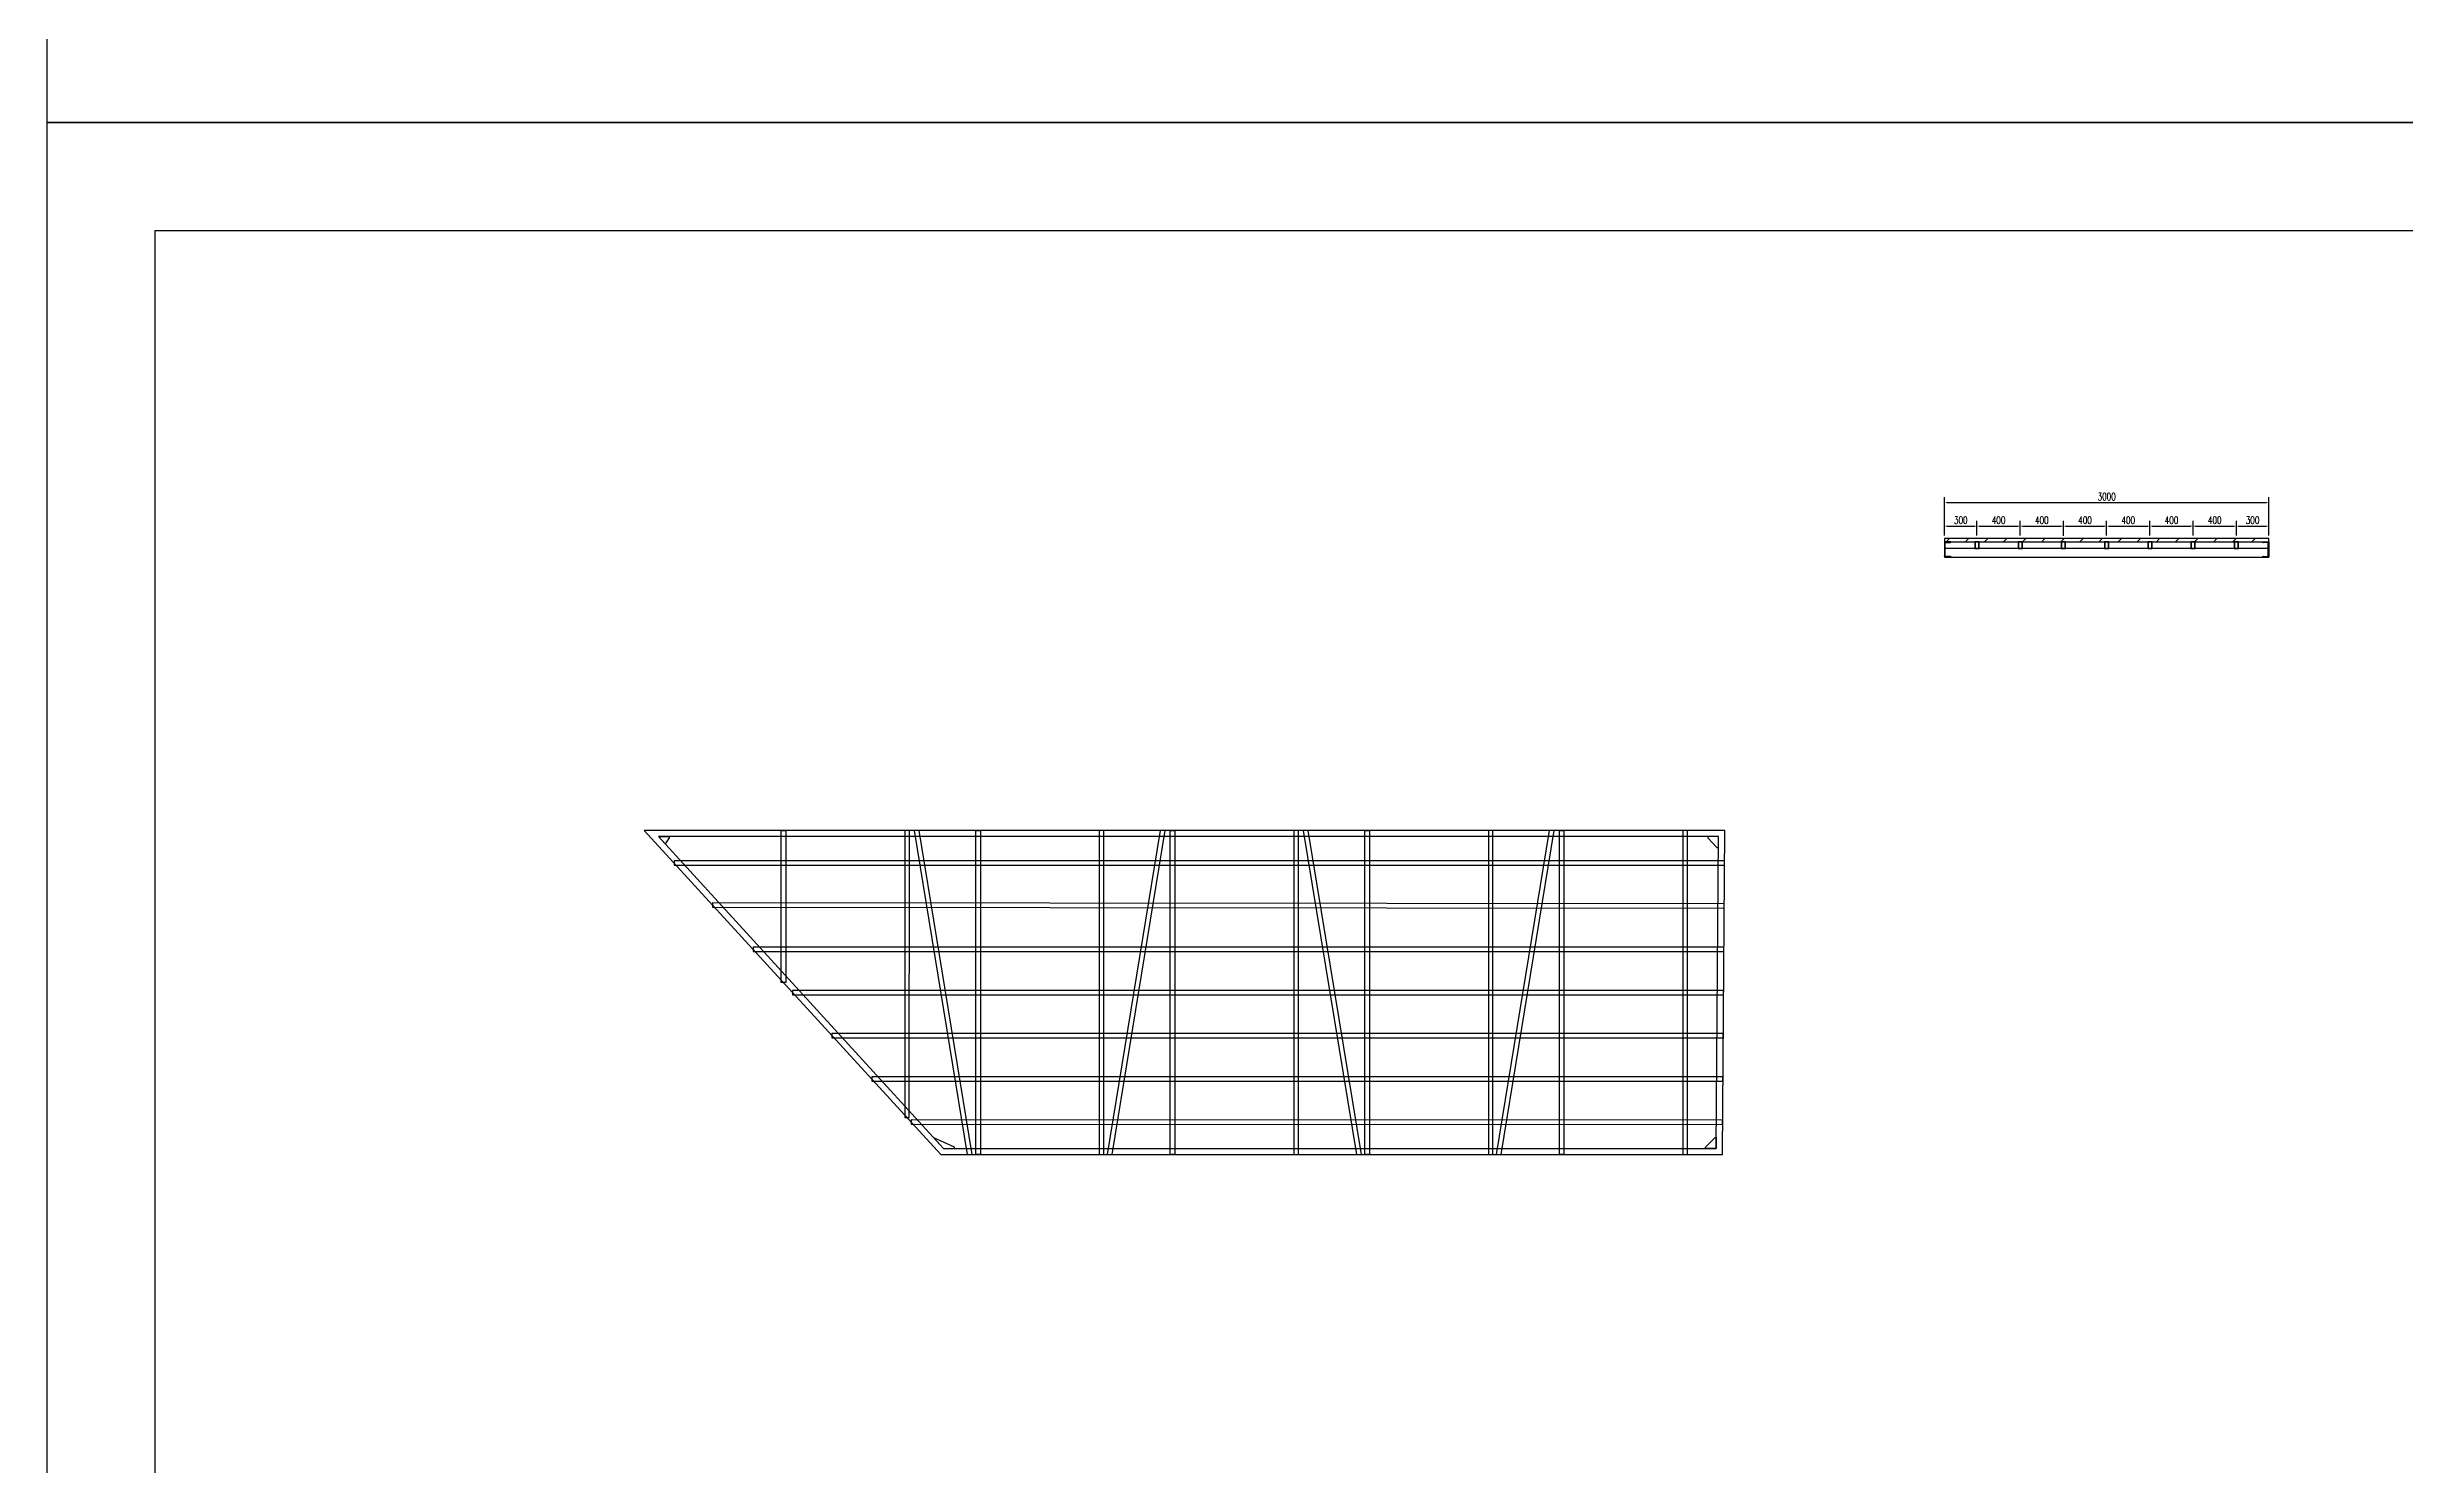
# Model space of a CAD drawing. Extents: x 10241 to 1500931, y -537358 to 142253.
# Drawn here: x 1283444 to 1305260, y -10798 to 2318 of the extents above; entities that cross this region are included whole.
import ezdxf

# ---------------------------------------------------------------- set-up
doc = ezdxf.new("R2010")
doc.units = 0
doc.header["$LTSCALE"] = 1000
doc.header["$MEASUREMENT"] = 0
for name, color, linetype in [('14#槽钢', 3, 'Continuous'), ('PUB_DIM', 3, 'Continuous'), ('W-STEEL_FRAME钢架', 3, 'Continuous'), ('W-STEEL_KEEL钢龙骨', 5, 'Continuous'), ('W-WOOD_FLOOR木地板', 30, 'Continuous'), ('特殊段命名', 221, 'Continuous'), ('钢架', 90, 'Continuous')]:
    doc.layers.add(name, color=color, linetype=linetype)
doc.styles.add('STANDARD_T3', font='simplex.shx', dxfattribs={"width": 0.7, "bigfont": 'gbcbig.shx'})
doc.dimstyles.new('W&&20', dxfattribs={"dimtxt": 70, "dimasz": 20, "dimexe": 50, "dimexo": 60, "dimgap": 20, "dimtad": 1, "dimdec": 0, "dimzin": 0, "dimdsep": 46, "dimtxsty": 'STANDARD_T3', "dimcen": 0.09, "dimclrd": 1, "dimclre": 1, "dimclrt": 7, "dimazin": 2, "dimtfac": 1, "dimtdec": 0, "dimtix": 1, "dimtmove": 2, "dimatfit": 3, "dimfxl": 100, "dimtolj": 1, "dimtzin": 0, "dimarcsym": 0})

# ---------------------------------------------------------------- blocks, each defined once
blk = doc.blocks.new('14a槽钢')
at = {"layer": '钢架'}
h = blk.add_hatch(dxfattribs=at)
h.set_pattern_fill('STEEL', color=4, scale=10)
h.set_pattern_definition([(50.389312, (-1352470.2, 1293523.579), (-9.2899201, 11.2253202), []), (50.389312, (-1352470.2, 1293531.516), (-9.2899201, 11.2253202), [])])
edge = h.paths.add_edge_path()
edge.add_ellipse((-1332250, 1115678), major_axis=(-3.26, 5.03), ratio=0.900468, start_angle=55.3931, end_angle=130.6069)
edge.add_line((-1332252, 1115673), (-1332208, 1115673))
edge.add_ellipse((-1332208, 1115667), major_axis=(0, 6), ratio=0.827586, start_angle=270, end_angle=360, ccw=False)
edge.add_line((-1332203, 1115667), (-1332203, 1115551))
edge.add_ellipse((-1332208, 1115551), major_axis=(0, 6), ratio=0.827586, start_angle=180, end_angle=270, ccw=False)
edge.add_line((-1332208, 1115545), (-1332251, 1115545))
edge.add_ellipse((-1332250, 1115540), major_axis=(3.82, 3.82), ratio=1, start_angle=49.2445, end_angle=141.5341)
edge.add_line((-1332256, 1115539), (-1332198, 1115539))
edge.add_line((-1332198, 1115539), (-1332198, 1115679))
edge.add_line((-1332198, 1115679), (-1332256, 1115679))
for p, q in [((-1332256, 1115679, 0), (-1332198, 1115679, 0)), ((-1332198, 1115539, 0), (-1332256, 1115539, 0)), ((-1332208, 1115673, 0), (-1332251, 1115673, 0)), ((-1332251, 1115545, 0), (-1332208, 1115545, 0)), ((-1332246, 1115679, 0), (-1332246, 1115679, 0)), ((-1332246, 1115539, 0), (-1332246, 1115539, 0)), ((-1332203, 1115551, 0), (-1332203, 1115667, 0)), ((-1332198, 1115679, 0), (-1332198, 1115539, 0))]:
    blk.add_line(p, q, dxfattribs=at)
for centre, start_param, end_param in [((-1332251, 1115679, 0), 1.570796, 3.141593), ((-1332251, 1115539, 0), 0, 1.570796), ((-1332208, 1115667, 0), 4.712389, 6.283185), ((-1332208, 1115667, 0), 4.712389, 6.283185), ((-1332208, 1115551, 0), 3.141593, 4.712389)]:
    blk.add_ellipse(centre, major_axis=(0, 6), ratio=0.827586, start_param=start_param, end_param=end_param, dxfattribs=at)
blk = doc.blocks.new('*D747')
at = {"color": 1, "lineweight": -2, "transparency": 16777216}
for p, q in [((1301001, -2169), (1301001, -1845)), ((1301021, -1895), (1303981, -1895)), ((1304001, -2169), (1304001, -1845))]:
    blk.add_line(p, q, dxfattribs=at)
at = {"color": 1, "transparency": 16777216}
for points in [[(1301021, -1892), (1301021, -1899), (1301001, -1895)], [(1303981, -1892), (1303981, -1899), (1304001, -1895)]]:
    blk.add_solid(points, dxfattribs=at)
at = {"layer": 'Defpoints', "color": 0, "transparency": 16777216}
for p in [(1304001, -1895), (1301001, -2229), (1304001, -2229)]:
    blk.add_point(p, dxfattribs=at)
at = {"color": 7, "transparency": 16777216, "insert": (1302501, -1840), "char_height": 70, "attachment_point": 5, "style": 'STANDARD_T3'}
blk.add_mtext('\\A1;3000', dxfattribs=at)
blk = doc.blocks.new('ganglonggu')
at = {"layer": 'W-STEEL_KEEL钢龙骨'}
for points in [[(-1338169, 1115605), (-1338129, 1115605), (-1338129, 1115665), (-1338169, 1115665)], [(-1338166, 1115608), (-1338132, 1115608), (-1338132, 1115662), (-1338166, 1115662)]]:
    blk.add_lwpolyline(points, close=True, dxfattribs=at)
blk = doc.blocks.new('*U745')
blk.add_blockref('ganglonggu', (1338149, -1115635))
blk = doc.blocks.new('*U746')
at = {"layer": 'W-STEEL_KEEL钢龙骨', "color": 0, "linetype": 'ByBlock', "lineweight": -2}
for p in [(0, 0), (400, 0), (800, 0), (1200, 0), (1600, 0), (2000, 0)]:
    blk.add_blockref('*U745', p, dxfattribs=at)
at = {"layer": 'W-STEEL_KEEL钢龙骨', "color": 0, "linetype": 'ByBlock', "lineweight": -2, "transparency": 16777216}
blk.add_blockref('*U745', (2400, 0), dxfattribs=at)
blk = doc.blocks.new('*D748')
at = {"layer": 'Defpoints', "color": 0, "transparency": 16777216}
for p in [(1301301, -2113), (1301001, -2259), (1301301, -2259)]:
    blk.add_point(p, dxfattribs=at)
at = {"layer": 'PUB_DIM', "color": 1, "lineweight": -2, "transparency": 16777216}
for p, q in [((1301001, -2199), (1301001, -2063)), ((1301021, -2113), (1301281, -2113)), ((1301301, -2199), (1301301, -2063))]:
    blk.add_line(p, q, dxfattribs=at)
at = {"layer": 'PUB_DIM', "color": 1, "transparency": 16777216}
for points in [[(1301021, -2109), (1301021, -2116), (1301001, -2113)], [(1301281, -2109), (1301281, -2116), (1301301, -2113)]]:
    blk.add_solid(points, dxfattribs=at)
at = {"layer": 'PUB_DIM', "color": 7, "transparency": 16777216, "insert": (1301151, -2058), "char_height": 70, "attachment_point": 5, "style": 'STANDARD_T3'}
blk.add_mtext('\\A1;300', dxfattribs=at)
blk = doc.blocks.new('*D749')
at = {"layer": 'Defpoints', "color": 0, "transparency": 16777216}
for p in [(1301701, -2113), (1301301, -2259), (1301701, -2259)]:
    blk.add_point(p, dxfattribs=at)
at = {"layer": 'PUB_DIM', "color": 1, "lineweight": -2, "transparency": 16777216}
for p, q in [((1301301, -2199), (1301301, -2063)), ((1301321, -2113), (1301681, -2113)), ((1301701, -2199), (1301701, -2063))]:
    blk.add_line(p, q, dxfattribs=at)
at = {"layer": 'PUB_DIM', "color": 1, "transparency": 16777216}
for points in [[(1301321, -2109), (1301321, -2116), (1301301, -2113)], [(1301681, -2109), (1301681, -2116), (1301701, -2113)]]:
    blk.add_solid(points, dxfattribs=at)
at = {"layer": 'PUB_DIM', "color": 7, "transparency": 16777216, "insert": (1301501, -2058), "char_height": 70, "attachment_point": 5, "style": 'STANDARD_T3'}
blk.add_mtext('\\A1;400', dxfattribs=at)
blk = doc.blocks.new('*D750')
at = {"layer": 'Defpoints', "color": 0, "transparency": 16777216}
for p in [(1302101, -2113), (1301701, -2259), (1302101, -2262)]:
    blk.add_point(p, dxfattribs=at)
at = {"layer": 'PUB_DIM', "color": 1, "lineweight": -2, "transparency": 16777216}
for p, q in [((1301701, -2199), (1301701, -2063)), ((1301721, -2113), (1302081, -2113)), ((1302101, -2202), (1302101, -2063))]:
    blk.add_line(p, q, dxfattribs=at)
at = {"layer": 'PUB_DIM', "color": 1, "transparency": 16777216}
for points in [[(1301721, -2109), (1301721, -2116), (1301701, -2113)], [(1302081, -2109), (1302081, -2116), (1302101, -2113)]]:
    blk.add_solid(points, dxfattribs=at)
at = {"layer": 'PUB_DIM', "color": 7, "transparency": 16777216, "insert": (1301901, -2058), "char_height": 70, "attachment_point": 5, "style": 'STANDARD_T3'}
blk.add_mtext('\\A1;400', dxfattribs=at)
blk = doc.blocks.new('*D751')
at = {"layer": 'Defpoints', "color": 0, "transparency": 16777216}
for p in [(1302501, -2113), (1302101, -2262), (1302501, -2259)]:
    blk.add_point(p, dxfattribs=at)
at = {"layer": 'PUB_DIM', "color": 1, "lineweight": -2, "transparency": 16777216}
for p, q in [((1302101, -2202), (1302101, -2063)), ((1302121, -2113), (1302481, -2113)), ((1302501, -2199), (1302501, -2063))]:
    blk.add_line(p, q, dxfattribs=at)
at = {"layer": 'PUB_DIM', "color": 1, "transparency": 16777216}
for points in [[(1302121, -2109), (1302121, -2116), (1302101, -2113)], [(1302481, -2109), (1302481, -2116), (1302501, -2113)]]:
    blk.add_solid(points, dxfattribs=at)
at = {"layer": 'PUB_DIM', "color": 7, "transparency": 16777216, "insert": (1302301, -2058), "char_height": 70, "attachment_point": 5, "style": 'STANDARD_T3'}
blk.add_mtext('\\A1;400', dxfattribs=at)
blk = doc.blocks.new('*D752')
at = {"layer": 'Defpoints', "color": 0, "transparency": 16777216}
for p in [(1302901, -2113), (1302501, -2259), (1302901, -2259)]:
    blk.add_point(p, dxfattribs=at)
at = {"layer": 'PUB_DIM', "color": 1, "lineweight": -2, "transparency": 16777216}
for p, q in [((1302501, -2199), (1302501, -2063)), ((1302521, -2113), (1302881, -2113)), ((1302901, -2199), (1302901, -2063))]:
    blk.add_line(p, q, dxfattribs=at)
at = {"layer": 'PUB_DIM', "color": 1, "transparency": 16777216}
for points in [[(1302521, -2109), (1302521, -2116), (1302501, -2113)], [(1302881, -2109), (1302881, -2116), (1302901, -2113)]]:
    blk.add_solid(points, dxfattribs=at)
at = {"layer": 'PUB_DIM', "color": 7, "transparency": 16777216, "insert": (1302701, -2058), "char_height": 70, "attachment_point": 5, "style": 'STANDARD_T3'}
blk.add_mtext('\\A1;400', dxfattribs=at)
blk = doc.blocks.new('*D753')
at = {"layer": 'Defpoints', "color": 0, "transparency": 16777216}
for p in [(1303301, -2113), (1302901, -2259), (1303301, -2259)]:
    blk.add_point(p, dxfattribs=at)
at = {"layer": 'PUB_DIM', "color": 1, "lineweight": -2, "transparency": 16777216}
for p, q in [((1302901, -2199), (1302901, -2063)), ((1302921, -2113), (1303281, -2113)), ((1303301, -2199), (1303301, -2063))]:
    blk.add_line(p, q, dxfattribs=at)
at = {"layer": 'PUB_DIM', "color": 1, "transparency": 16777216}
for points in [[(1302921, -2109), (1302921, -2116), (1302901, -2113)], [(1303281, -2109), (1303281, -2116), (1303301, -2113)]]:
    blk.add_solid(points, dxfattribs=at)
at = {"layer": 'PUB_DIM', "color": 7, "transparency": 16777216, "insert": (1303101, -2058), "char_height": 70, "attachment_point": 5, "style": 'STANDARD_T3'}
blk.add_mtext('\\A1;400', dxfattribs=at)
blk = doc.blocks.new('*D754')
at = {"layer": 'Defpoints', "color": 0, "transparency": 16777216}
for p in [(1303701, -2113), (1303301, -2259), (1303701, -2259)]:
    blk.add_point(p, dxfattribs=at)
at = {"layer": 'PUB_DIM', "color": 1, "lineweight": -2, "transparency": 16777216}
for p, q in [((1303301, -2199), (1303301, -2063)), ((1303321, -2113), (1303681, -2113)), ((1303701, -2199), (1303701, -2063))]:
    blk.add_line(p, q, dxfattribs=at)
at = {"layer": 'PUB_DIM', "color": 1, "transparency": 16777216}
for points in [[(1303321, -2109), (1303321, -2116), (1303301, -2113)], [(1303681, -2109), (1303681, -2116), (1303701, -2113)]]:
    blk.add_solid(points, dxfattribs=at)
at = {"layer": 'PUB_DIM', "color": 7, "transparency": 16777216, "insert": (1303501, -2058), "char_height": 70, "attachment_point": 5, "style": 'STANDARD_T3'}
blk.add_mtext('\\A1;400', dxfattribs=at)
blk = doc.blocks.new('*D755')
at = {"layer": 'Defpoints', "color": 0, "transparency": 16777216}
for p in [(1304001, -2113), (1303701, -2259), (1304001, -2259)]:
    blk.add_point(p, dxfattribs=at)
at = {"layer": 'PUB_DIM', "color": 1, "lineweight": -2, "transparency": 16777216}
for p, q in [((1303701, -2199), (1303701, -2063)), ((1303721, -2113), (1303981, -2113)), ((1304001, -2199), (1304001, -2063))]:
    blk.add_line(p, q, dxfattribs=at)
at = {"layer": 'PUB_DIM', "color": 1, "transparency": 16777216}
for points in [[(1303721, -2109), (1303721, -2116), (1303701, -2113)], [(1303981, -2109), (1303981, -2116), (1304001, -2113)]]:
    blk.add_solid(points, dxfattribs=at)
at = {"layer": 'PUB_DIM', "color": 7, "transparency": 16777216, "insert": (1303851, -2058), "char_height": 70, "attachment_point": 5, "style": 'STANDARD_T3'}
blk.add_mtext('\\A1;300', dxfattribs=at)

msp = doc.modelspace()

# ---------------------------------------------------------------- hatches: boundary and pattern name
at = {"layer": 'W-WOOD_FLOOR木地板'}
h = msp.add_hatch(dxfattribs=at)
h.set_pattern_fill('木板', color=256, scale=100)
h.set_pattern_definition([(0, (2847357.86, -1137089.87), (0, 125), []), (45, (2847357.86, -1137089.87), (-88.388348, 88.388348), [])])
h.paths.add_polyline_path([(1304001.4, -2229), (1301001.4, -2229), (1301001.4, -2259), (1304001.4, -2259)])

# ---------------------------------------------------------------- linework, layer by layer
at = {"layer": '14#槽钢'}
msp.add_lwpolyline([(1283443.8, 63511.5), (1372490.4, 63511.5), (1372490.4, 1620.5), (1283443.8, 1620.5)], close=True, dxfattribs=at)
at = {"layer": 'W-STEEL_FRAME钢架'}
for points in [[(1301001.4, -2399), (1304001.4, -2399), (1304001.4, -2319), (1301001.4, -2319)], [(1290236.5, -4928.1), (1290279.5, -4928.1), (1290278.2, -6336), (1290235.2, -6336)], [(1291422.5, -4928.1), (1291379.5, -4928.1), (1291378.7, -7585.4), (1291421.7, -7585.4)], [(1292036.5, -4928.1), (1292079.5, -4928.1), (1292079.5, -7928.1), (1292036.5, -7928.1)], [(1293222.5, -4928.1), (1293179.5, -4928.1), (1293179.5, -7928.1), (1293222.5, -7928.1)], [(1293836.5, -4928.1), (1293879.5, -4928.1), (1293879.5, -7928.1), (1293836.5, -7928.1)], [(1295022.5, -4928.1), (1294979.5, -4928.1), (1294979.5, -7928.1), (1295022.5, -7928.1)], [(1295636.5, -4928.1), (1295679.5, -4928.1), (1295679.5, -7928.1), (1295636.5, -7928.1)], [(1296822.5, -4928.1), (1296779.5, -4928.1), (1296779.5, -7928.1), (1296822.5, -7928.1)], [(1297436.5, -4928.1), (1297479.5, -4928.1), (1297479.5, -7928.1), (1297436.5, -7928.1)], [(1298622.5, -4928.1), (1298579.5, -4928.1), (1298579.5, -7928.1), (1298622.5, -7928.1)]]:
    msp.add_lwpolyline(points, close=True, dxfattribs=at)
at = {"layer": 'W-STEEL_FRAME钢架', "color": 1}
for points in [[(1289161.3, -5053.2), (1289155.4, -5046.8), (1289099.9, -4986.1), (1289199.9, -4986.1), (1289199.9, -4996.1)], [(1298893.2, -5086.1), (1298909.2, -5086.1), (1298909.9, -4986.1), (1298809.9, -4986.1), (1298809.9, -4996.1)], [(1291649.4, -7771.8), (1291649.4, -7771.8), (1291739.4, -7870.1), (1291839.4, -7870.1), (1291839.4, -7860.1)], [(1298877.7, -7770.1), (1298888.4, -7770), (1298887.7, -7870.1), (1298787.7, -7870.1), (1298787.7, -7860.1)]]:
    msp.add_lwpolyline(points, close=True, dxfattribs=at)
at = {"layer": 'W-STEEL_KEEL钢龙骨'}
for points in [[(1289244.7, -5250.3), (1298966.1, -5249.7), (1298966.1, -5209.7), (1289244.7, -5210.3)], [(1289599.8, -5638.2), (1298963, -5647.6), (1298963, -5607.6), (1289599.8, -5598.2)], [(1289976.5, -6049.8), (1298959.9, -6048.7), (1298959.9, -6008.7), (1289976.5, -6009.8)], [(1290341, -6448.1), (1298956.8, -6448.1), (1298956.8, -6408.1), (1290341, -6408.1)], [(1290705.2, -6846), (1298953.7, -6847.8), (1298953.7, -6807.8), (1290705.2, -6806)], [(1291073.9, -7248.9), (1298950.6, -7248.4), (1298950.6, -7208.4), (1291073.9, -7208.9)], [(1291437.9, -7646.6), (1298947.5, -7649.4), (1298947.5, -7609.4), (1291437.9, -7606.6)]]:
    msp.add_lwpolyline(points, close=True, dxfattribs=at)
at = {"layer": 'W-WOOD_FLOOR木地板'}
msp.add_lwpolyline([(1301001.4, -2259), (1304001.4, -2259), (1304001.4, -2229), (1301001.4, -2229)], close=True, dxfattribs=at)
at = {"layer": '特殊段命名'}
for points in [[(1283443.8, 1620.5), (1372490.4, 1620.5), (1372490.4, -88861.8), (1283443.8, -88861.8)], [(1284443.8, 620.5), (1371490.4, 620.5), (1371490.4, -87216.1), (1284443.8, -87216.1)]]:
    msp.add_lwpolyline(points, close=True, dxfattribs=at)
at = {"layer": '钢架'}
for points in [[(1298945.2, -7928.1), (1298968.4, -4928.1), (1288968.2, -4928.1), (1291713.8, -7928.1)], [(1298887.7, -7870.1), (1298909.9, -4986.1), (1289099.9, -4986.1), (1291739.4, -7870.1)]]:
    msp.add_lwpolyline(points, close=True, dxfattribs=at)
for points in [[(1291961.2, -7928.1), (1291469.2, -4928.1)], [(1292004.8, -7928.1), (1291512.8, -4928.1)], [(1293254.2, -7928.1), (1293746.2, -4928.1)], [(1293297.8, -7928.1), (1293789.8, -4928.1)], [(1295561.2, -7928.1), (1295069.2, -4928.1)], [(1295604.8, -7928.1), (1295112.8, -4928.1)], [(1296854.2, -7928.1), (1297346.2, -4928.1)], [(1296897.8, -7928.1), (1297389.8, -4928.1)]]:
    msp.add_lwpolyline(points, dxfattribs=at)

# ---------------------------------------------------------------- block references
at = {"layer": 'W-STEEL_FRAME钢架', "xscale": -1}
msp.add_blockref('14a槽钢', (-31196.4, -1117938, 0), dxfattribs=at)
at = {"layer": 'W-STEEL_FRAME钢架'}
msp.add_blockref('14a槽钢', (2636199.1, -1117938, 0), dxfattribs=at)
at = {"layer": 'W-STEEL_KEEL钢龙骨'}
msp.add_blockref('*U746', (1301301.4, -2289), dxfattribs=at)

# ---------------------------------------------------------------- dimensions: what is measured, and where the dimension line sits
dim = msp.add_linear_dim(base=(1304001.2, -1895.3), p1=(1301001.4, -2229), p2=(1304001.2, -2229), dimstyle='W&&20')
dim.commit()
dim.dimension.update_dxf_attribs({"geometry": '*D747', "text_midpoint": (1302501.3, -1840.3)})
at = {"layer": 'PUB_DIM'}
for base, p1, p2, picture, middle in [((1301301.4, -2112.7), (1301001.4, -2259), (1301301.4, -2259), '*D748', (1301151.4, -2057.7)), ((1301701.4, -2112.7), (1301301.4, -2259), (1301701.4, -2259), '*D749', (1301501.4, -2057.7)), ((1302101.4, -2112.7), (1301701.4, -2259), (1302101.4, -2262), '*D750', (1301901.4, -2057.7)), ((1302501.4, -2112.7), (1302101.4, -2262), (1302501.4, -2259), '*D751', (1302301.4, -2057.7)), ((1302901.4, -2112.7), (1302501.4, -2259), (1302901.4, -2259), '*D752', (1302701.4, -2057.7)), ((1303301.4, -2112.7), (1302901.4, -2259), (1303301.4, -2259), '*D753', (1303101.4, -2057.7)), ((1303701.4, -2112.7), (1303301.4, -2259), (1303701.4, -2259), '*D754', (1303501.4, -2057.7)), ((1304001.4, -2112.7), (1303701.4, -2259), (1304001.4, -2259), '*D755', (1303851.4, -2057.7))]:
    dim = msp.add_linear_dim(base=base, p1=p1, p2=p2, dimstyle='W&&20', dxfattribs=at)
    dim.commit()
    dim.dimension.update_dxf_attribs({"geometry": picture, "text_midpoint": middle})

doc.saveas('drawing.dxf')
